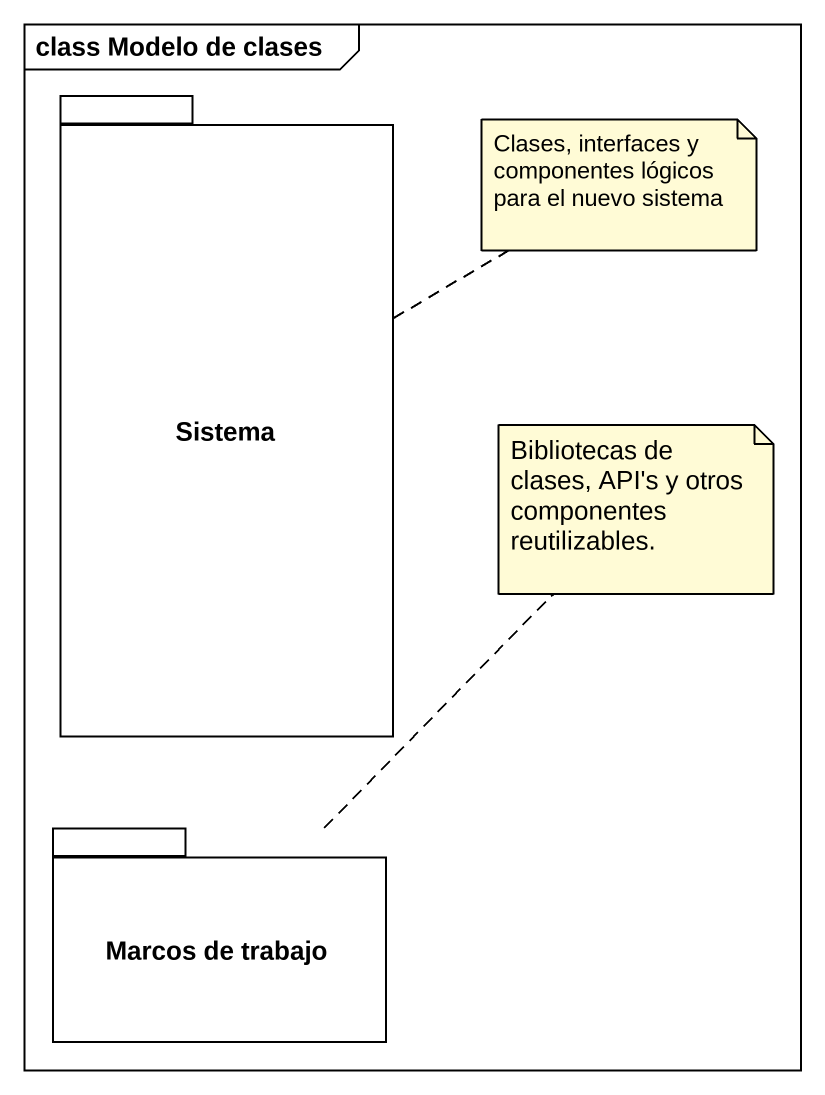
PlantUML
@startuml
mainframe class Modelo de clases
package Sistema {
}
package "Marcos de trabajo" as Marcos_de_trabajo {
}
note right of Sistema : Clases, interfaces y componentes lógicos para el nuevo sistema
note top of Marcos_de_trabajo : Bibliotecas de clases, API's y otros componentes reutilizables.
@enduml
